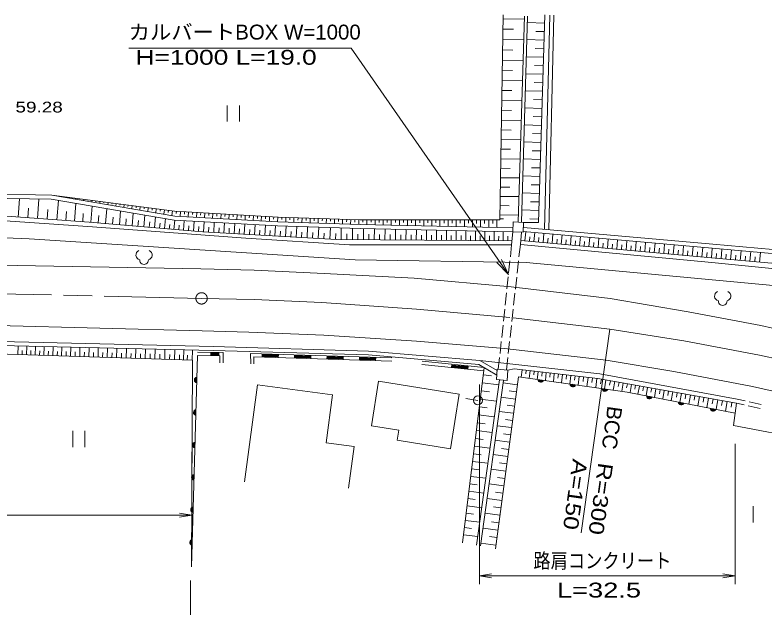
# Model space of a CAD drawing. Units: millimetres, scale not verified. Extents: x 40000 to 680000, y 20000 to 380000.
# Drawn here: x 444077 to 536374, y 240270 to 313261 of the extents above; entities that cross this region are included whole.
import ezdxf
from ezdxf.enums import TextEntityAlignment as Align

# ---------------------------------------------------------------- set-up
doc = ezdxf.new("R2010")
doc.units = ezdxf.units.MM
doc.header["$LTSCALE"] = 1000
doc.linetypes.add('CHAIN', pattern=[18.5, 12, -1.5, 3.5, -1.5])
for name, color, linetype, lineweight in [('M-BMK', 2, 'CHAIN', 13), ('M-STR-HTXT', 7, 'Continuous', 13), ('M-WORK', 1, 'Continuous', 13)]:
    doc.layers.add(name, color=color, linetype=linetype, lineweight=lineweight)
doc.styles.add('ＭＳ Ｐゴシック', font='')
doc.styles.get('ＭＳ Ｐゴシック').set_extended_font_data('MS PGothic')

# ---------------------------------------------------------------- blocks, each defined once
blk = doc.blocks.new('open_arrow')
at = {"color": 0, "linetype": 'Continuous', "lineweight": -2}
blk.add_lwpolyline([(7.5, 1.25), (0, 0), (7.5, -1.25)], dxfattribs=at)

msp = doc.modelspace()

# ---------------------------------------------------------------- linework, layer by layer
at = {"layer": 'M-BMK'}
for points in [[(467068, 278322), (441961, 278895), (414246, 279437), (377694, 280045), (365591, 280334)], [(566890, 263033), (555075, 266647), (544363, 269407), (535833, 271340), (526501, 273107), (517363, 274515), (505049, 275982), (493565, 276976), (481901, 277814), (473563, 278172), (467068, 278322)]]:
    msp.add_lwpolyline(points, dxfattribs=at)
msp.add_circle((467068, 278322), 700, dxfattribs=at)
at = {"layer": 'M-STR-HTXT'}
for p, q in [((517363, 274515), (513844, 249405)), ((501306, 267711), (501306, 243106)), ((532817, 260376), (532817, 243106)), ((465868, 259407), (465868, 250599)), ((386178, 251599), (465868, 251599)), ((501306, 244106), (532817, 244106)), ((465710, 243554), (465710, 230844))]:
    msp.add_line(p, q, dxfattribs=at)
msp.add_lwpolyline([(504885, 281276), (485493, 309186), (458089, 309186)], dxfattribs=at)
at = {"layer": 'M-WORK'}
for p, q in [((506075, 287720), (506841, 313110)), ((506475, 287706), (507241, 313098)), ((509967, 313245), (509341, 286830)), ((510467, 313233), (509840, 286786)), ((504226, 312798), (506830, 312755)), ((509322, 312262), (507218, 312326)), ((504205, 311513), (505489, 311492)), ((509290, 311210), (508238, 311242)), ((504184, 310229), (506753, 310187)), ((509258, 310158), (507154, 310222)), ((504163, 308962), (505430, 308941)), ((509226, 309106), (508174, 309138)), ((504142, 307695), (506677, 307653)), ((509194, 308054), (507091, 308118)), ((504122, 306445), (505372, 306424)), ((509161, 307003), (508110, 307035)), ((509129, 305951), (507027, 306015)), ((504102, 305195), (506601, 305154)), ((509097, 304900), (508046, 304932)), ((504082, 303963), (505314, 303943)), ((509065, 303849), (506964, 303913)), ((509033, 302798), (507982, 302831)), ((470243, 302112), (470243, 300112)), ((471743, 300112), (471743, 302112)), ((504062, 302730), (506527, 302690)), ((509001, 301748), (506900, 301812)), ((504042, 301514), (505258, 301495)), ((504022, 300299), (506453, 300259)), ((508969, 300698), (507919, 300730)), ((504002, 299100), (505202, 299080)), ((508937, 299647), (506837, 299711)), ((508905, 298597), (507855, 298629)), ((503983, 297901), (506381, 297862)), ((508873, 297547), (506774, 297611)), ((503964, 296718), (505146, 296699)), ((508841, 296498), (507791, 296530)), ((503944, 295535), (506310, 295497)), ((508809, 295448), (506710, 295512)), ((508777, 294399), (507727, 294431)), ((503925, 294369), (505092, 294350)), ((503906, 293202), (506239, 293164)), ((508745, 293350), (506647, 293414)), ((503888, 292052), (505038, 292033)), ((508713, 292301), (507664, 292333)), ((503869, 290902), (506170, 290864)), ((508681, 291252), (506584, 291316)), ((444469, 288354), (444633, 290614)), ((446859, 288180), (447033, 290570)), ((449248, 288007), (449421, 290395)), ((451427, 287848), (451585, 290028)), ((451577, 290656), (451562, 290539)), ((452073, 290592), (452066, 290533)), ((452569, 290528), (452549, 290371)), ((453065, 290464), (453055, 290385)), ((453561, 290399), (453535, 290203)), ((454057, 290335), (454044, 290237)), ((454552, 290271), (454522, 290036)), ((455048, 290207), (455033, 290089)), ((455544, 290143), (455509, 289868)), ((456040, 290078), (456022, 289941)), ((456536, 290014), (456495, 289700)), ((457032, 289950), (457011, 289793)), ((457528, 289886), (457482, 289533)), ((458023, 289821), (458001, 289645)), ((508649, 290204), (507600, 290236)), ((445664, 288267), (445751, 289462)), ((448053, 288093), (448140, 289288)), ((450337, 287927), (450416, 289017)), ((453415, 287701), (453586, 289688)), ((455250, 287543), (455408, 289378)), ((456944, 287398), (457090, 289092)), ((458519, 289757), (458469, 289365)), ((459015, 289693), (458990, 289497)), ((459511, 289629), (459455, 289197)), ((460007, 289565), (459979, 289349)), ((460503, 289500), (460442, 289030)), ((460999, 289436), (460968, 289201)), ((461494, 289372), (461428, 288862)), ((461990, 289308), (461957, 289053)), ((462486, 289243), (462415, 288695)), ((462982, 289179), (462947, 288905)), ((463478, 289115), (463402, 288527)), ((463975, 289067), (463958, 288771)), ((464474, 289038), (464438, 288429)), ((464974, 289008), (464955, 288703)), ((465473, 288978), (465437, 288373)), ((465972, 288948), (465954, 288646)), ((466471, 288919), (466435, 288318)), ((503850, 289767), (504985, 289748)), ((508617, 289155), (506520, 289219)), ((452421, 287776), (452494, 288770)), ((454333, 287622), (454411, 288540)), ((456097, 287471), (456170, 288318)), ((457727, 287331), (457794, 288113)), ((458509, 287264), (458643, 288828)), ((459954, 287140), (460078, 288585)), ((461288, 287025), (461402, 288359)), ((462520, 286919), (462626, 288152)), ((466970, 288889), (466952, 288588)), ((467469, 288859), (467434, 288262)), ((467968, 288830), (467950, 288531)), ((468467, 288800), (468432, 288207)), ((468966, 288770), (468949, 288474)), ((469466, 288740), (469431, 288151)), ((469965, 288711), (469947, 288416)), ((470464, 288681), (470429, 288096)), ((470963, 288651), (470946, 288359)), ((471462, 288622), (471427, 288040)), ((471961, 288592), (471944, 288301)), ((472460, 288562), (472426, 287985)), ((472959, 288532), (472942, 288244)), ((473459, 288503), (473424, 287929)), ((473958, 288473), (473941, 288186)), ((474457, 288443), (474423, 287874)), ((474956, 288413), (474939, 288129)), ((475455, 288384), (475421, 287818)), ((475954, 288354), (475937, 288071)), ((476453, 288324), (476420, 287763)), ((476953, 288308), (476944, 288027)), ((477453, 288292), (477435, 287729)), ((477952, 288276), (477944, 287995)), ((478452, 288261), (478435, 287695)), ((478952, 288245), (478943, 287962)), ((479452, 288229), (479434, 287662)), ((479951, 288214), (479943, 287930)), ((480451, 288198), (480433, 287629)), ((480951, 288182), (480942, 287898)), ((481451, 288167), (481433, 287596)), ((481950, 288151), (481942, 287866)), ((482450, 288135), (482432, 287563)), ((482950, 288120), (482941, 287834)), ((483450, 288104), (483432, 287530)), ((483950, 288089), (483941, 287801)), ((484449, 288073), (484431, 287497)), ((484949, 288057), (484940, 287769)), ((485449, 288042), (485431, 287463)), ((485949, 288026), (485939, 287737)), ((486448, 288010), (486430, 287430)), ((486948, 288006), (486948, 287716)), ((487448, 288006), (487448, 287407)), ((487948, 288006), (487948, 287706)), ((488448, 288006), (488448, 287386)), ((488948, 288006), (488948, 287696)), ((489448, 288006), (489448, 287365)), ((489948, 288006), (489948, 287685)), ((490448, 288006), (490448, 287344)), ((490948, 288006), (490948, 287675)), ((491448, 288006), (491448, 287323)), ((491948, 288006), (491948, 287665)), ((492448, 288006), (492448, 287302)), ((492948, 288006), (492948, 287654)), ((493448, 288006), (493448, 287282)), ((493948, 288006), (493948, 287644)), ((494448, 288006), (494448, 287261)), ((494948, 288006), (494948, 287633)), ((495448, 288006), (495448, 287240)), ((495948, 288006), (495948, 287623)), ((496448, 288006), (496448, 287219)), ((496948, 288006), (496948, 287612)), ((497448, 288006), (497448, 287198)), ((497948, 288006), (497948, 287602)), ((498448, 288006), (498448, 287177)), ((498948, 288006), (498948, 287591)), ((499448, 288006), (499448, 287156)), ((499948, 288006), (499948, 287581)), ((500448, 288006), (500448, 287135)), ((500948, 288006), (500948, 287571)), ((501448, 288006), (501448, 287115)), ((501948, 288006), (501948, 287560)), ((502448, 288006), (502448, 287094)), ((502948, 288006), (502948, 287550)), ((503448, 288006), (503448, 287073)), ((503824, 288132), (504290, 288125)), ((503832, 288632), (506101, 288595)), ((508585, 288107), (507537, 288139)), ((459231, 287202), (459293, 287924)), ((460621, 287082), (460678, 287750)), ((461904, 286972), (461957, 287588)), ((463092, 286870), (463141, 287442)), ((463664, 286821), (463762, 287965)), ((464254, 286771), (464305, 287360)), ((464844, 286720), (464945, 287900)), ((465452, 286668), (465504, 287276)), ((466060, 286615), (466165, 287832)), ((466686, 286562), (466739, 287187)), ((467311, 286511), (467382, 287764)), ((467939, 286475), (467974, 287103)), ((468566, 286440), (468637, 287694)), ((469822, 286369), (469892, 287625)), ((471078, 286298), (471149, 287555)), ((472336, 286227), (472407, 287485)), ((473595, 286156), (473666, 287415)), ((474855, 286085), (474926, 287345)), ((476116, 286014), (476187, 287275)), ((477402, 285941), (477474, 287227)), ((478718, 285867), (478792, 287183)), ((480065, 285791), (480141, 287139)), ((481444, 285713), (481522, 287093)), ((482857, 285634), (482936, 287046)), ((469194, 286404), (469229, 287032)), ((470450, 286334), (470485, 286962)), ((471707, 286263), (471743, 286892)), ((472966, 286192), (473001, 286821)), ((474225, 286121), (474261, 286751)), ((475485, 286050), (475521, 286680)), ((476759, 285978), (476795, 286621)), ((478060, 285904), (478097, 286562)), ((479391, 285829), (479429, 286503)), ((480755, 285752), (480794, 286442)), ((482151, 285674), (482190, 286380)), ((483565, 285594), (483605, 286302)), ((484274, 285583), (484285, 287001)), ((484966, 285577), (484971, 286269)), ((485657, 285572), (485668, 286955)), ((486334, 285567), (486340, 286244)), ((487012, 285561), (487022, 286916)), ((487680, 285556), (487685, 286224)), ((488348, 285551), (488359, 286888)), ((489008, 285546), (489013, 286205)), ((489668, 285540), (489678, 286860)), ((490319, 285535), (490324, 286187)), ((490971, 285530), (490981, 286833)), ((491614, 285525), (491619, 286168)), ((492257, 285520), (492267, 286806)), ((492891, 285515), (492896, 286150)), ((493526, 285510), (493536, 286780)), ((494152, 285505), (494157, 286132)), ((494779, 285500), (494789, 286753)), ((496016, 285491), (496025, 286728)), ((497237, 285481), (497246, 286702)), ((498442, 285472), (498451, 286677)), ((499632, 285462), (499641, 286652)), ((500806, 285453), (500815, 286628)), ((501965, 285444), (501974, 286603)), ((503109, 285435), (503118, 286580)), ((504239, 285431), (504248, 286575)), ((505274, 284912), (505440, 286531)), ((506473, 286495), (506349, 284949)), ((506913, 285422), (507014, 286533)), ((508027, 285320), (508129, 286435)), ((509145, 285218), (509247, 286336)), ((510267, 285116), (510369, 286237)), ((511392, 285013), (511495, 286138)), ((495397, 285496), (495402, 286114)), ((496626, 285486), (496631, 286096)), ((497839, 285477), (497844, 286079)), ((499037, 285467), (499041, 286062)), ((500219, 285458), (500223, 286045)), ((501386, 285449), (501390, 286028)), ((502537, 285440), (502542, 286012)), ((503674, 285431), (503679, 285996)), ((504804, 285426), (504808, 285991)), ((507470, 285371), (507521, 285928)), ((508586, 285269), (508637, 285828)), ((509706, 285167), (509757, 285728)), ((510829, 285064), (510881, 285627)), ((511956, 284961), (512008, 285525)), ((512521, 284910), (512624, 286038)), ((513087, 284858), (513138, 285424)), ((513653, 284806), (513756, 285938)), ((514221, 284754), (514273, 285322)), ((514789, 284702), (514893, 285838)), ((515359, 284650), (515411, 285220)), ((515929, 284598), (516033, 285738)), ((517072, 284494), (517176, 285637)), ((518219, 284389), (518324, 285536)), ((519370, 284283), (519475, 285434)), ((520524, 284178), (520630, 285332)), ((521682, 284072), (521788, 285230)), ((505119, 283460), (505274, 284912)), ((506349, 284949), (506181, 283438)), ((516500, 284546), (516553, 285117)), ((517645, 284441), (517698, 285015)), ((518794, 284336), (518847, 284911)), ((519947, 284231), (520000, 284808)), ((521103, 284125), (521156, 284704)), ((522263, 284019), (522316, 284600)), ((522844, 283966), (522950, 285128)), ((523427, 283913), (523480, 284495)), ((524009, 283859), (524116, 285025)), ((524594, 283806), (524647, 284391)), ((525179, 283753), (525286, 284922)), ((525765, 283699), (525819, 284285)), ((526352, 283645), (526459, 284818)), ((527529, 283538), (527636, 284715)), ((528709, 283430), (528817, 284610)), ((529893, 283322), (530002, 284506)), ((531078, 283215), (531185, 284400)), ((532263, 283109), (532370, 284294)), ((526940, 283592), (526994, 284180)), ((528119, 283484), (528173, 284074)), ((529301, 283376), (529355, 283968)), ((530486, 283268), (530539, 283861)), ((531671, 283162), (531724, 283755)), ((532856, 283056), (532909, 283648)), ((533449, 283002), (533555, 284188)), ((534041, 282949), (534095, 283542)), ((534634, 282896), (534741, 284082)), ((535227, 282843), (535280, 283436)), ((535820, 282790), (535926, 283975)), ((504906, 281471), (505065, 282963)), ((506126, 282941), (505960, 281450)), ((504694, 279482), (504853, 280974)), ((505905, 280953), (505739, 279463)), ((504481, 277494), (504641, 278985)), ((505684, 278966), (505518, 277475)), ((504269, 275505), (504428, 276997)), ((505463, 276978), (505297, 275487)), ((504057, 273516), (504216, 275008)), ((505242, 274990), (505076, 273499)), ((444436, 271395), (444470, 272446)), ((445496, 271361), (445530, 272421)), ((446565, 271327), (446599, 272396)), ((447643, 271292), (447678, 272370)), ((448730, 271257), (448765, 272344)), ((449827, 271222), (449862, 272318)), ((450932, 271186), (450968, 272292)), ((503844, 271528), (504004, 273019)), ((505021, 273002), (504855, 271512)), ((444966, 271378), (444983, 271908)), ((446031, 271344), (446048, 271878)), ((447104, 271309), (447121, 271848)), ((448186, 271275), (448204, 271818)), ((449278, 271240), (449296, 271788)), ((450379, 271204), (450397, 271757)), ((451490, 271168), (451508, 271726)), ((452048, 271150), (452083, 272266)), ((452610, 271132), (452628, 271695)), ((453172, 271114), (453208, 272239)), ((453739, 271096), (453758, 271663)), ((454307, 271078), (454343, 272212)), ((454879, 271059), (454897, 271631)), ((455451, 271041), (455487, 272185)), ((456028, 271023), (456046, 271599)), ((456604, 271004), (456641, 272158)), ((457186, 270985), (457205, 271567)), ((457768, 270967), (457805, 272130)), ((458355, 270948), (458374, 271534)), ((458942, 270929), (458979, 272102)), ((459533, 270910), (459552, 271502)), ((460125, 270891), (460163, 272074)), ((460722, 270872), (460741, 271468)), ((461319, 270852), (461357, 272046)), ((461921, 270833), (461940, 271435)), ((462523, 270814), (462561, 272018)), ((463130, 270794), (463149, 271401)), ((463737, 270775), (463776, 271989)), ((464349, 270755), (464369, 271367)), ((464847, 270739), (464887, 271963)), ((465916, 270705), (465955, 271929)), ((469737, 271652), (466570, 271673)), ((468196, 271662), (468194, 271262)), ((469195, 271496), (468195, 271502)), ((469195, 271416), (468195, 271422)), ((469196, 271576), (468196, 271582)), ((469194, 271256), (469196, 271656)), ((469710, 270381), (469737, 271652)), ((490525, 270983), (473083, 271530)), ((473083, 271530), (473125, 270248)), ((474533, 271484), (474520, 271085)), ((476529, 271342), (474530, 271404)), ((476519, 271022), (476532, 271422)), ((478531, 271359), (478518, 270959)), ((465304, 270724), (465323, 271336)), ((466568, 271273), (465837, 245235)), ((465961, 270703), (465837, 245235)), ((469328, 271255), (466568, 271273)), ((469194, 271336), (468194, 271342)), ((469310, 270390), (469328, 271255)), ((490512, 270583), (473497, 271117)), ((473497, 271117), (473525, 270261)), ((476522, 271102), (474523, 271165)), ((476524, 271182), (474525, 271245)), ((476527, 271262), (474528, 271325)), ((480520, 270976), (478521, 271039)), ((480522, 271056), (478523, 271119)), ((480525, 271136), (478526, 271199)), ((480527, 271216), (478528, 271279)), ((480517, 270897), (480530, 271296)), ((482529, 271234), (482516, 270834)), ((484518, 270851), (482519, 270914)), ((484520, 270931), (482521, 270994)), ((484523, 271011), (482524, 271074)), ((484525, 271091), (482526, 271154)), ((484515, 270771), (484528, 271171)), ((486527, 271108), (486514, 270708)), ((488516, 270726), (486517, 270788)), ((488518, 270806), (486519, 270868)), ((488521, 270886), (486522, 270948)), ((488523, 270966), (486524, 271028)), ((488513, 270646), (488526, 271046)), ((501890, 269780), (494257, 270562)), ((503636, 269578), (503791, 271031)), ((504800, 271015), (504632, 269504)), ((501849, 269382), (494216, 270164)), ((497911, 270188), (497870, 269790)), ((499868, 269666), (497878, 269870)), ((499876, 269745), (497886, 269949)), ((499884, 269825), (497894, 270029)), ((499892, 269904), (497903, 270108)), ((499217, 248191), (501899, 269781)), ((499860, 269586), (499900, 269984)), ((506563, 269515), (506457, 268607)), ((501790, 268906), (502797, 268781)), ((503283, 247457), (506103, 268657)), ((507059, 269457), (507006, 269003)), ((507556, 269399), (507447, 268468)), ((508053, 269341), (507998, 268876)), ((508549, 269283), (508438, 268329)), ((509046, 269225), (508990, 268748)), ((509543, 269167), (509429, 268189)), ((510039, 269110), (509982, 268621)), ((510536, 269052), (510419, 268050)), ((511037, 268993), (510978, 268493)), ((511537, 268935), (511418, 267910)), ((512050, 268875), (511990, 268363)), ((512562, 268815), (512440, 267766)), ((513087, 268754), (513026, 268229)), ((513612, 268693), (513486, 267619)), ((514149, 268630), (514086, 268093)), ((500953, 247892), (503765, 268274)), ((501448, 247824), (504261, 268206)), ((501665, 267899), (503679, 267649)), ((505971, 267666), (504218, 267899)), ((514686, 268568), (514558, 267468)), ((515236, 268504), (515171, 267954)), ((515785, 268440), (515654, 267314)), ((516344, 268348), (516245, 267790)), ((516902, 268249), (516710, 267166)), ((517444, 268153), (517348, 267611)), ((517985, 268057), (517800, 267012)), ((518507, 267964), (518415, 267442)), ((519030, 267871), (518851, 266865)), ((519533, 267782), (519444, 267279)), ((520036, 267693), (519861, 266705)), ((501542, 266906), (502535, 266782)), ((505854, 266790), (504978, 266906)), ((520530, 267605), (520443, 267111)), ((521024, 267517), (520846, 266513)), ((521526, 267428), (521437, 266926)), ((522028, 267339), (521847, 266319)), ((522538, 267249), (522448, 266739)), ((523049, 267158), (522865, 266121)), ((523567, 267066), (523475, 266548)), ((524085, 266974), (523898, 265920)), ((524612, 266881), (524519, 266354)), ((525139, 266787), (524949, 265716)), ((499644, 265985), (501117, 265748)), ((501418, 265912), (503405, 265665)), ((505738, 265913), (503977, 266148)), ((525675, 266692), (525579, 266157)), ((526210, 266597), (526017, 265509)), ((526754, 266501), (526658, 265956)), ((527298, 266404), (527102, 265298)), ((527851, 266306), (527753, 265753)), ((528404, 266208), (528205, 265084)), ((528966, 266108), (528866, 265546)), ((529528, 266008), (529325, 264866)), ((530099, 265907), (529998, 265336)), ((533080, 265885), (534051, 265672)), ((501296, 264932), (502277, 264810)), ((505621, 265033), (504740, 265150)), ((530670, 265806), (530464, 264645)), ((531251, 265703), (531148, 265122)), ((531831, 265600), (531622, 264420)), ((532421, 265495), (532316, 264905)), ((532616, 262636), (532973, 265397)), ((532973, 265397), (533938, 265185)), ((534426, 265078), (535891, 264757)), ((534540, 265565), (536005, 265244)), ((505504, 264152), (503734, 264388)), ((501175, 263951), (503135, 263708)), ((505386, 263267), (504501, 263385)), ((501055, 262984), (502022, 262864)), ((505268, 262383), (503490, 262619)), ((451203, 261987), (451203, 259987)), ((452703, 259987), (452703, 261987)), ((500934, 262017), (502869, 261777)), ((505150, 261493), (504261, 261612)), ((500816, 261063), (501770, 260944)), ((505032, 260604), (503244, 260842)), ((500697, 260109), (502606, 259872)), ((504913, 259710), (504019, 259829)), ((500580, 259167), (501522, 259050)), ((504794, 258817), (502998, 259056)), ((500464, 258226), (502346, 257992)), ((504675, 257919), (503777, 258038)), ((500348, 257297), (501277, 257182)), ((504555, 257021), (502750, 257261)), ((500233, 256368), (502090, 256138)), ((504435, 256118), (503533, 256238)), ((500119, 255452), (501035, 255338)), ((504315, 255216), (502501, 255457)), ((500005, 254536), (501838, 254308)), ((504194, 254309), (503288, 254430)), ((499893, 253632), (500797, 253519)), ((504074, 253402), (502251, 253644)), ((499781, 252727), (501589, 252503)), ((503953, 252491), (503041, 252612)), ((535033, 252702), (535033, 250702)), ((499670, 251836), (500562, 251725)), ((503831, 251579), (502000, 251823)), ((499559, 250944), (501343, 250722)), ((503710, 250663), (502794, 250785)), ((499450, 250064), (500330, 249954)), ((503588, 249748), (501747, 249992)), ((499341, 249184), (501101, 248965)), ((503465, 248827), (502545, 248950)), ((503343, 247907), (501493, 248153))]:
    msp.add_line(p, q, dxfattribs=at)
for points in [[(504233, 313261), (503822, 288006), (486593, 288006), (476488, 288322), (463735, 289082), (448602, 291042)], [(506750, 287696), (508572, 287693), (509353, 313261)], [(393018, 312403), (390623, 289753), (424187, 289132), (442478, 288499), (453216, 287718), (467224, 286516), (483679, 285587), (505326, 285418)], [(505450, 287031), (486616, 287424), (476446, 287761), (463758, 288466), (448602, 291042), (440497, 291190), (434682, 291084), (424309, 290705), (410691, 290852), (392570, 290922)], [(505440, 286531), (486602, 286924), (476424, 287262), (463703, 287969), (448555, 290542), (440497, 290690), (434695, 290585), (424316, 290205), (410688, 290352), (392570, 290422)], [(505274, 284912), (485303, 284912), (472519, 285735), (453047, 287191), (442288, 287908), (424187, 288583), (406888, 288984), (390581, 289353)], [(565251, 267269), (565012, 267395), (555550, 270127), (544601, 272986), (535994, 274969), (527014, 276681), (517426, 278292), (505211, 279747), (493257, 280795), (482181, 281407), (473553, 281781), (466971, 281971), (442040, 282404), (414183, 283068), (390225, 283590), (377570, 283764), (365482, 283891), (331475, 284439), (295139, 284972), (264524, 285415), (162903, 286802), (61511, 288100)], [(567945, 266347), (565251, 267269), (565457, 267841), (547654, 278958), (507070, 282745), (486011, 283076), (445833, 285681), (418245, 286810), (404237, 287323), (390417, 287279), (390225, 283590)], [(570158, 273080), (548550, 283347), (530047, 285004), (506728, 287060)], [(569944, 272629), (548416, 282857), (530003, 284506), (506710, 286560)], [(569084, 269926), (565730, 271170), (547524, 281739), (529898, 283321), (506391, 285470)], [(506349, 284949), (529946, 282725), (548047, 280953), (565456, 270136), (568728, 268806)], [(386076, 256449), (386413, 273389), (386814, 274655), (387321, 275435), (388017, 276026), (388713, 276195), (414545, 275551), (441875, 274961), (467128, 274328), (472908, 274159), (482127, 273800), (493540, 273041), (504405, 272134), (516915, 270704), (525258, 269291), (534962, 267456), (543501, 265541), (554640, 262637), (565666, 259270)], [(386630, 274073), (431751, 273247), (468528, 272376), (487652, 271816), (501365, 270678), (503491, 269419)], [(387907, 273550), (431741, 272748), (468509, 271877), (487644, 271374), (501216, 270185), (503449, 268863)], [(387889, 272952), (431712, 271804), (465961, 270703)], [(533080, 265885), (516127, 269030), (501365, 270678)], [(504825, 269490), (505569, 269631), (515908, 268425), (532973, 265397)], [(506103, 268657), (519530, 266769), (532817, 264188)], [(472371, 255712), (473981, 267681), (483201, 266440), (482405, 260524), (485859, 260059), (485171, 254944)], [(564314, 255119), (553350, 258067), (541704, 260915), (532616, 262636)]]:
    msp.add_lwpolyline(points, dxfattribs=at)
for points in [[(505440, 286531), (506708, 286486), (506750, 287696), (505483, 287741)], [(503503, 269588), (504825, 269490), (504730, 268202), (503408, 268301)], [(488877, 268098), (498816, 266515), (497744, 259784), (491177, 260830), (491376, 262079), (488004, 262616)]]:
    msp.add_lwpolyline(points, close=True, dxfattribs=at)
msp.add_circle((501117, 265748), 550, dxfattribs=at)
for centre, radius, start, end in [((459583, 283657), 599, 113.44836, 257.2818), ((460386, 283657), 599, 282.7182, 66.55164), ((459985, 283040), 534, 176.52859, 3.47141), ((530883, 278604), 599, 113.44836, 257.2818), ((531686, 278604), 599, 282.7182, 66.55164), ((531285, 277988), 534, 176.52859, 3.47141), ((466537, 268249), 354, 97.1908, 259.59598), ((466537, 268249), 283, 99.41484, 257.37194), ((466537, 268249), 212, 103.16116, 253.62561), ((466537, 268249), 142, 110.87289, 245.91388), ((466537, 268249), 100, 121.19056, 235.59622), ((508863, 268324), 354, 180.79337, 343.19855), ((508863, 268324), 283, 183.01741, 340.97451), ((508863, 268324), 212, 186.76374, 337.22818), ((508863, 268324), 142, 194.47547, 329.51646), ((508863, 268324), 100, 204.79313, 319.19879), ((512824, 267767), 354, 180.79337, 343.19855), ((512824, 267767), 283, 183.01741, 340.97451), ((512824, 267767), 212, 186.76374, 337.22818), ((512824, 267767), 142, 194.47547, 329.51646), ((512824, 267767), 100, 204.79313, 319.19879), ((516785, 267210), 354, 180.79337, 343.19855), ((516785, 267210), 283, 183.01741, 340.97451), ((516785, 267210), 212, 186.76374, 337.22818), ((516785, 267210), 142, 194.47547, 329.51646), ((516785, 267210), 100, 204.79313, 319.19879), ((522257, 266294), 354, 177.80305, 340.20823), ((522257, 266294), 283, 180.02709, 337.98419), ((522257, 266294), 212, 183.77341, 334.23786), ((522257, 266294), 142, 191.48514, 326.52613), ((522257, 266294), 100, 201.80281, 316.20847), ((526184, 265532), 354, 177.80305, 340.20823), ((526184, 265532), 283, 180.02709, 337.98419), ((526184, 265532), 212, 183.77341, 334.23786), ((526184, 265532), 142, 191.48514, 326.52613), ((526184, 265532), 100, 201.80281, 316.20847), ((466425, 264250), 354, 97.1908, 259.59598), ((466425, 264250), 283, 99.41484, 257.37194), ((466425, 264250), 212, 103.16116, 253.62561), ((466425, 264250), 142, 110.87289, 245.91388), ((466425, 264250), 100, 121.19056, 235.59622), ((530110, 264769), 354, 177.80305, 340.20823), ((530110, 264769), 283, 180.02709, 337.98419), ((530110, 264769), 212, 183.77341, 334.23786), ((530110, 264769), 142, 191.48514, 326.52613), ((530110, 264769), 100, 201.80281, 316.20847), ((466313, 260252), 354, 97.1908, 259.59598), ((466313, 260252), 283, 99.41484, 257.37194), ((466313, 260252), 212, 103.16116, 253.62561), ((466313, 260252), 142, 110.87289, 245.91388), ((466313, 260252), 100, 121.19056, 235.59622), ((466200, 256254), 354, 97.1908, 259.59598), ((466200, 256254), 283, 99.41484, 257.37194), ((466200, 256254), 212, 103.16116, 253.62561), ((466200, 256254), 142, 110.87289, 245.91388), ((466200, 256254), 100, 121.19056, 235.59622), ((466088, 252255), 354, 97.1908, 259.59598), ((466088, 252255), 283, 99.41484, 257.37194), ((466088, 252255), 212, 103.16116, 253.62561), ((466088, 252255), 142, 110.87289, 245.91388), ((466088, 252255), 100, 121.19056, 235.59622), ((465976, 248257), 354, 97.1908, 259.59598), ((465976, 248257), 283, 99.41484, 257.37194), ((465976, 248257), 212, 103.16116, 253.62561), ((465976, 248257), 142, 110.87289, 245.91388), ((465976, 248257), 100, 121.19056, 235.59622)]:
    msp.add_arc(centre, radius, start, end, dxfattribs=at)

# ---------------------------------------------------------------- block references
at = {"layer": 'M-STR-HTXT'}
for p, xscale, yscale, rotation in [((504885, 281276), 267, 267, 124.8), ((465868, 251599), 200, 200, 180), ((532817, 244106), 200, 200, 180)]:
    msp.add_blockref('open_arrow', p, dxfattribs=dict(at, xscale=xscale, yscale=yscale, rotation=rotation))
at = {"layer": 'M-STR-HTXT', "xscale": 200, "yscale": 200}
msp.add_blockref('open_arrow', (501306, 244106), dxfattribs=at)

# ---------------------------------------------------------------- texts
at = {"layer": 'M-STR-HTXT', "style": 'ＭＳ Ｐゴシック'}
for s, width, p in [('カルバートBOX W=1000', 1.05, (458089, 309686)), ('H=1000 L=19.0', 1.35, (458933, 306577))]:
    msp.add_text(s, height=1833, dxfattribs=dict(at, width=width)).set_placement(p, align=Align.BOTTOM_LEFT)
for s, width, p in [('BCC', 1.05, (516193, 262571)), ('A=150', 1.25, (511664, 254345)), ('R=300', 1.25, (514812, 253806))]:
    msp.add_text(s, height=1833, rotation=262.021, dxfattribs=dict(at, width=width)).set_placement(p, align=Align.BOTTOM_CENTER)
for s, width, p in [('路肩コンクリート', 0.85, (516455, 244509)), ('L=32.5', 1.4, (516041, 240892))]:
    msp.add_text(s, height=1833, dxfattribs=dict(at, width=width)).set_placement(p, align=Align.BOTTOM_CENTER)
at = {"layer": 'M-WORK', "style": 'ＭＳ Ｐゴシック', "width": 1.35}
msp.add_text('59.28', height=1320, dxfattribs=at).set_placement((447050, 300846), align=Align.BOTTOM_CENTER)

doc.saveas('drawing.dxf')
